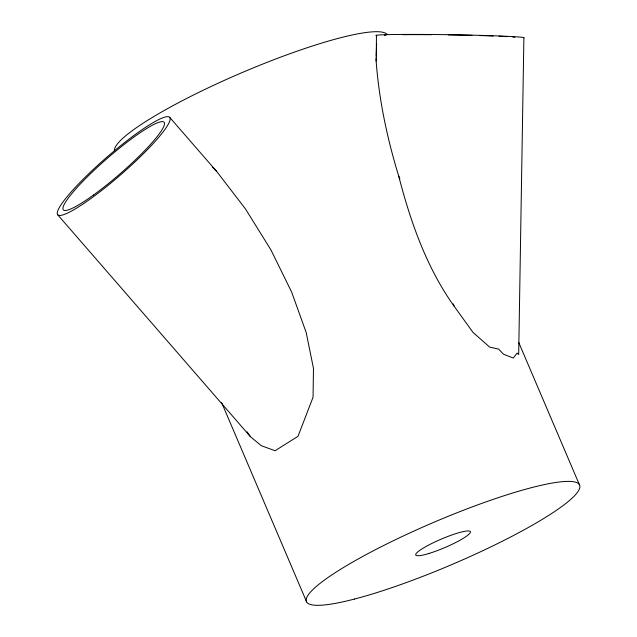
<?xml version="1.0" encoding="UTF-8"?>
<svg xmlns="http://www.w3.org/2000/svg" width="637" height="637" viewBox="0 0 637 637"><rect width="100%" height="100%" fill="white"/><g stroke="black" fill="none" stroke-linecap="round" stroke-linejoin="round"><path stroke-width="0.96" d="M376.73 35.783A74.226 1.919 0.9 0 1 449.117 34.717A74.226 1.919 0.9 0 1 523.885 38.013L518.685 354.57L517.117 353.081L513.342 358.05L503.469 354.204L498.691 349.124L489.67 347.109L472.98 332.363L454.38 306.588C426.575 267.731 410.578 221.899 398.682 176.011C387.328 138.882 379.166 100.718 376.204 61.956L376.459 35.282M376.061 61.048L376.149 58.11M376.212 56.16L376.61 43.459M57.561 214.621L250.429 436.663L261.218 445.669L275.08 450.733L298.005 436.313L313.046 397.273L313.476 368.417L306.198 332.57L291.69 292.16L270.956 249.951L245.396 208.809L216.771 171.552L169.848 117.534A74.226 11.163 -41 0 0 80.023 182.421A74.226 11.163 -41 0 0 91.242 198.274A74.226 11.163 -41 0 0 169.848 117.534M212.686 167.316L216.771 171.552M247.156 431.862L250.429 436.663M518.709 342.395L579.439 484.781M398.682 176.011L399.853 178.75M453.21 303.849L454.38 306.588M221.66 402.664L306.652 601.917M114.405 150.786A148.453 22.964 -23.1 0 1 242.562 72.387A148.453 22.964 -23.1 0 1 387.248 34.525M384.39 35.338A66.742 1.72 0.9 0 1 385.926 35.186M402.791 34.701A66.742 1.72 0.9 0 1 431.488 34.701M448.249 34.892A66.742 1.72 0.9 0 1 471.961 35.353M479.804 35.561A66.742 1.72 0.9 0 1 493.181 35.998M499.042 36.229A66.742 1.72 0.9 0 1 506.98 36.627M512.745 37.018A66.742 1.72 0.9 0 1 514.831 37.225M93.504 195.026A66.742 10.033 -41 0 0 164.187 122.423A66.742 10.033 -41 0 0 83.423 180.773A66.742 10.033 -41 0 0 93.504 195.026M354.49 599.051A148.453 22.964 -23.1 0 0 577.679 492.003A148.453 22.964 -23.1 0 0 396.97 538.982A148.453 22.964 -23.1 0 0 354.49 599.051M428.884 553.489A29.732 4.602 -23.1 0 0 470.448 532.086A29.732 4.602 -23.1 0 0 429.808 544.468A29.732 4.602 -23.1 0 0 428.884 553.489"/></g></svg>
